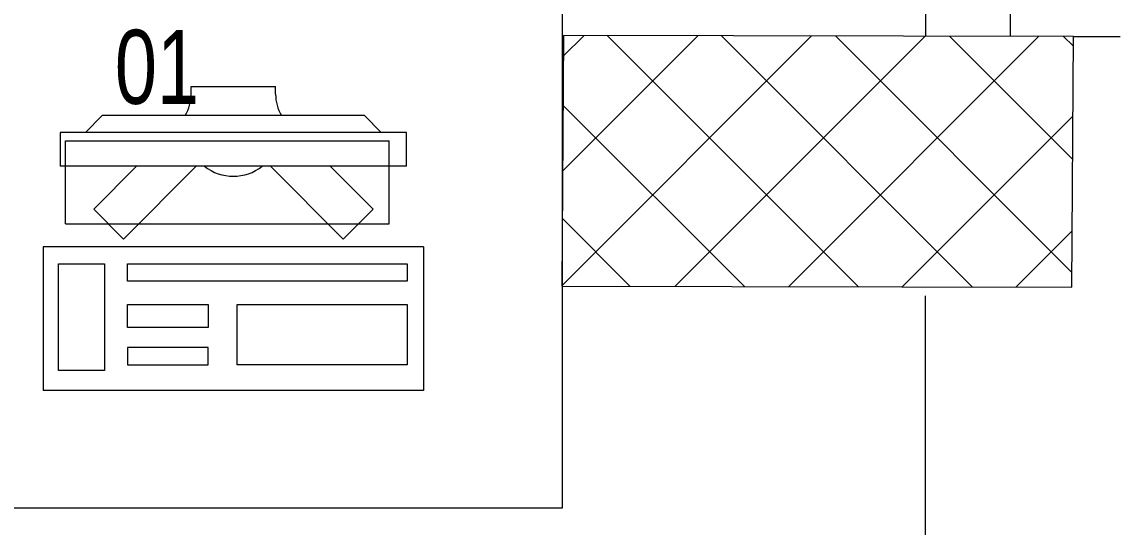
# Model space of a CAD drawing. Extents: x -234346 to 58427, y -132654 to -82394.
# Drawn here: x -98608 to -97309, y -109166 to -108569 of the extents above; entities that cross this region are included whole.
import ezdxf

# ---------------------------------------------------------------- set-up
doc = ezdxf.new("R2010")
doc.units = 0
doc.header["$LTSCALE"] = 8
doc.layers.get('0').update_dxf_attribs({"color": 9, "lineweight": 5})
for name, color, linetype, lineweight in [('72_EGR_EQP_TAG', 9, 'Continuous', 5), ('Aluminum', 9, 'Continuous', 5), ('C-HYDR-CTCH', 9, 'Continuous', 5), ('Hatch', 9, 'Continuous', 5), ('LOADING', 9, 'Continuous', 5), ('Structure', 9, 'Continuous', 5), ('Walls', 9, 'Continuous', 5)]:
    doc.layers.add(name, color=color, linetype=linetype, lineweight=lineweight)
doc.styles.add('X3G_ENTITY_257CFD', font='swisscl.ttf', dxfattribs={"height": 200})

# ---------------------------------------------------------------- blocks, each defined once
blk = doc.blocks.new('A$C47696aed')
at = {"layer": 'Hatch'}
h = blk.add_hatch(dxfattribs=at)
h.set_pattern_fill('ANSI37', color=256, scale=30)
h.paths.add_polyline_path([(50952.7, 21917.9), (50348.7, 21909.7), (50352.6, 21621.3), (50956.6, 21629.5)])
h.paths.add_polyline_path([(43791.9, 21910.1), (43208.4, 21904.7), (43188.5, 21613.3), (43772, 21618.7)])
h.paths.add_polyline_path([(29414.9, 21902.8), (28815.8, 21898.7), (28810.1, 21605.6), (29409.2, 21609.7)])
h.paths.add_polyline_path([(36600.2, 21904.9), (35999, 21897.4), (35990.7, 21611.8), (36591.9, 21619.3)])
h.paths.add_polyline_path([(22195.7, 21912), (21589.3, 21890.2), (21603.8, 21597.6), (22210.2, 21619.5)])
h.paths.add_polyline_path([(15459.1, 21901.7), (14237.2, 21925.6), (14230.7, 21629.5), (15452.7, 21605.5)])
h.paths.add_polyline_path([(15473.2, 14701.6), (14258.2, 14685.8), (14244.7, 14393.4), (15459.7, 14409.1)])
h.paths.add_polyline_path([(15447.1, 7508.4), (14244, 7492.4), (14238.3, 7199.4), (15441.4, 7215.3)])
h.paths.add_polyline_path([(15465.6, 309.7), (14269, 298.3), (14271.8, 3.8), (15468.5, 15.2)])
h.paths.add_polyline_path([(7830.6, 311.8), (7227.1, 308.1), (7237.7, 22.6), (7841.3, 26.3)])
h.paths.add_polyline_path([(7815.2, 7509.8), (7218.4, 7511.4), (7218.2, 7210.2), (7815.1, 7208.6)])
h.paths.add_polyline_path([(7825.1, 14699.4), (7205.8, 14700.6), (7195.2, 14397.6), (7814.5, 14396.4)])
h.paths.add_polyline_path([(7801.7, 21878.7), (7201.1, 21893.2), (7197.5, 21603.6), (7798.1, 21589.1)])
h.paths.add_polyline_path([(602.6, 21876.9), (0, 21899.6), (1.9, 21611.2), (604.5, 21588.5)])
h.paths.add_polyline_path([(610.4, 7498.6), (8.3, 7491.6), (11.7, 7200), (613.7, 7206.9)])
h.paths.add_polyline_path([(627.9, 303.9), (29.5, 302.9), (34.3, 2.3), (632.7, 3.3)])
h.paths.add_polyline_path([(22214.6, 317.2), (21608.9, 304.3), (21614.6, 3.1), (22220.3, 16)])
h.paths.add_polyline_path([(22208.1, 7509.7), (21613.7, 7492.1), (21615.8, 7195.5), (22210.2, 7213.1)])
h.paths.add_polyline_path([(22199.3, 14717.7), (21600.4, 14710), (21604.4, 14409.9), (22203.4, 14417.6)])
h.paths.add_polyline_path([(29399.7, 14702.4), (28797.7, 14707.1), (28802, 14415), (29403.9, 14410.3)])
h.paths.add_polyline_path([(29403.4, 7519.8), (28799.6, 7502.2), (28813, 7202.1), (29413.1, 7223.2)])
h.paths.add_polyline_path([(29419.5, 303.8), (28815.7, 310.4), (28813.3, 24.7), (29417.2, 18.1)])
h.paths.add_polyline_path([(36618, 314.2), (36020.7, 299.7), (36029.7, 0), (36627, 14.6)])
h.paths.add_polyline_path([(36610.7, 7502.6), (36009.5, 7504.5), (36010.6, 7207.3), (36611.9, 7205.4)])
h.paths.add_polyline_path([(36574.3, 14706.4), (35993.4, 14711.1), (36013.1, 14421.3), (36594, 14416.6)])
h.paths.add_polyline_path([(43777.6, 14705.7), (43180, 14719.4), (43182, 14427.5), (43779.6, 14413.8)])
h.paths.add_polyline_path([(43778.6, 7507.1), (43210.2, 7499.5), (43212, 7205.4), (43780.5, 7213)])
h.paths.add_polyline_path([(43815.7, 310), (43210.4, 307.3), (43211.8, 2.8), (43817, 5.4)])
h.paths.add_polyline_path([(50989.9, 309.5), (50401.9, 325.5), (50388.7, 18.3), (50976.7, 2.3)])
h.paths.add_polyline_path([(50974.1, 7508.9), (50370.9, 7510), (50368.9, 7213.4), (50972.2, 7212.3)])
at = {"layer": 'C-HYDR-CTCH', "color": 4, "flags": 128}
blk.add_lwpolyline([(50368.9, 7213.4), (50972.2, 7212.3), (50974.1, 7508.9), (50370.9, 7510), (50368.9, 7213.4)], dxfattribs=at)
blk = doc.blocks.new('GF21043-P')
for p, q in [((0.8, 0), (0.8, 0.75)), ((-0.8, 0), (0.8, 0))]:
    blk.add_line(p, q)
blk = doc.blocks.new('ITCWLS1-P')
at = {"layer": 'LOADING'}
for p, q in [((-0.17, 0.45), (-0.17, 0)), ((-0.17, 0.45), (0, 0.45)), ((0, 0.45), (0, 0)), ((-0.2651, 0.43, 0), (-0.3051, 0.43, 0)), ((-0.3051, 0.43, 0), (-0.3051, 0.02, 0)), ((-0.2651, 0.43, 0), (-0.2651, 0.02, 0)), ((-0.1496, 0.4305), (-0.1291, 0.4305)), ((-0.1291, 0.4305), (-0.1291, 0.4089)), ((-0.197, 0.4094), (-0.295, 0.4094)), ((-0.295, 0.0264), (-0.295, 0.4094)), ((-0.197, 0.0264), (-0.197, 0.4094)), ((-0.3251, 0.38, 0), (-0.3051, 0.4, 0)), ((-0.3251, 0.38, 0), (-0.3251, 0.07, 0)), ((-0.3503, 0.275), (-0.3596, 0.275)), ((-0.3596, 0.175), (-0.3596, 0.275)), ((-0.3503, 0.175), (-0.3596, 0.175)), ((-0.3251, 0.07, 0), (-0.3051, 0.05, 0)), ((-0.197, 0.0264), (-0.295, 0.0264)), ((-0.3051, 0.02, 0), (-0.2651, 0.02, 0)), ((-0.17, 0), (0, 0))]:
    blk.add_line(p, q, dxfattribs=at)
at = {"layer": 'LOADING', "extrusion": (2.48281e-10, 3.18408e-10, -1)}
for p, q in [((-0.2651, 0.3395), (-0.2144, 0.3902)), ((-0.1791, 0.3548), (-0.2144, 0.3902)), ((-0.2651, 0.2688), (-0.1791, 0.3548))]:
    blk.add_line(p, q, dxfattribs=at)
at = {"layer": 'LOADING', "extrusion": (2.48281e-10, -3.18408e-10, -1)}
for p, q in [((-0.2651, 0.1812), (-0.1791, 0.0952)), ((-0.2651, 0.1105), (-0.2144, 0.0598)), ((-0.1791, 0.0952), (-0.2144, 0.0598))]:
    blk.add_line(p, q, dxfattribs=at)
at = {"layer": 'LOADING'}
for points in [[(-0.1291, 0.4089), (-0.1291, 0.1), (-0.1496, 0.1), (-0.1496, 0.4305)], [(-0.1496, 0.1), (-0.1496, 0.1), (-0.1496, 0.1), (-0.1496, 0.1), (-0.1496, 0.1), (-0.1496, 0.1), (-0.1496, 0.1), (-0.1496, 0.1), (-0.1496, 0.1)], [(-0.1496, 0.1), (-0.1496, 0.1), (-0.1496, 0.1), (-0.1496, 0.1), (-0.1496, 0.1), (-0.1496, 0.1), (-0.1496, 0.1), (-0.1496, 0.1), (-0.1496, 0.1), (-0.1496, 0.1), (-0.1496, 0.1), (-0.1496, 0.1), (-0.1496, 0.1), (-0.1496, 0.1), (-0.1496, 0.1), (-0.1496, 0.1), (-0.1496, 0.1), (-0.1496, 0.1)], [(-0.1496, 0.1), (-0.1496, 0.1), (-0.1496, 0.1), (-0.1496, 0.1), (-0.1496, 0.1), (-0.1496, 0.1), (-0.1496, 0.1), (-0.1496, 0.1), (-0.1496, 0.1), (-0.1496, 0.1)], [(-0.1496, 0.1), (-0.1496, 0.1), (-0.1496, 0.1), (-0.1496, 0.1), (-0.1496, 0.1), (-0.1496, 0.1), (-0.1496, 0.1)], [(-0.1496, 0.1), (-0.1496, 0.1), (-0.1496, 0.1), (-0.1496, 0.1), (-0.1496, 0.1), (-0.1496, 0.1), (-0.1496, 0.1), (-0.1496, 0.1), (-0.1496, 0.1), (-0.1496, 0.1)], [(-0.1496, 0.1), (-0.1496, 0.1), (-0.1496, 0.1), (-0.1496, 0.1), (-0.1496, 0.1), (-0.1496, 0.1), (-0.1496, 0.1), (-0.1496, 0.1), (-0.1496, 0.1), (-0.1496, 0.1), (-0.1496, 0.1), (-0.1496, 0.1), (-0.1496, 0.1), (-0.1496, 0.1), (-0.1496, 0.1)], [(-0.1496, 0.1), (-0.1496, 0.1), (-0.1496, 0.1), (-0.1496, 0.1), (-0.1496, 0.1), (-0.1496, 0.1), (-0.1496, 0.1), (-0.1496, 0.1), (-0.1496, 0.1), (-0.1496, 0.1)], [(-0.1496, 0.1), (-0.1496, 0.1), (-0.1496, 0.1), (-0.1496, 0.1), (-0.1496, 0.1), (-0.1496, 0.1), (-0.1496, 0.1), (-0.1496, 0.1), (-0.1496, 0.1), (-0.1496, 0.1)], [(-0.1496, 0.1), (-0.1496, 0.1), (-0.1496, 0.1), (-0.1496, 0.1), (-0.1496, 0.1), (-0.1496, 0.1), (-0.1496, 0.1), (-0.1496, 0.1), (-0.1496, 0.1), (-0.1496, 0.1), (-0.1496, 0.1), (-0.1496, 0.1), (-0.1496, 0.1), (-0.1496, 0.1), (-0.1496, 0.1), (-0.1496, 0.1), (-0.1496, 0.1), (-0.1496, 0.1), (-0.1496, 0.1), (-0.1496, 0.1), (-0.1496, 0.1), (-0.1496, 0.1), (-0.1496, 0.1), (-0.1496, 0.1), (-0.1496, 0.1), (-0.1496, 0.1), (-0.1496, 0.1), (-0.1496, 0.1), (-0.1496, 0.1), (-0.1496, 0.1), (-0.1496, 0.1), (-0.1496, 0.1), (-0.1496, 0.1), (-0.1496, 0.1), (-0.1496, 0.1), (-0.1496, 0.1), (-0.1496, 0.1), (-0.1496, 0.1), (-0.1496, 0.1), (-0.1496, 0.1), (-0.1496, 0.1), (-0.1496, 0.1), (-0.1496, 0.1), (-0.1496, 0.1), (-0.1496, 0.1), (-0.1496, 0.1), (-0.1496, 0.1), (-0.1496, 0.1), (-0.1496, 0.1), (-0.1496, 0.1), (-0.1496, 0.1), (-0.1496, 0.1), (-0.1496, 0.1), (-0.1496, 0.1)], [(-0.1496, 0.1), (-0.1496, 0.1), (-0.1496, 0.1), (-0.1496, 0.1), (-0.1496, 0.1), (-0.1496, 0.1), (-0.1496, 0.1), (-0.1496, 0.1), (-0.1496, 0.1), (-0.1496, 0.1), (-0.1496, 0.1), (-0.1496, 0.1), (-0.1496, 0.1), (-0.1496, 0.1), (-0.1496, 0.1), (-0.1496, 0.1), (-0.1496, 0.1), (-0.1496, 0.1), (-0.1496, 0.1), (-0.1496, 0.1), (-0.1496, 0.1), (-0.1496, 0.1), (-0.1496, 0.1), (-0.1496, 0.1), (-0.1496, 0.1), (-0.1496, 0.1), (-0.1496, 0.1), (-0.1496, 0.1), (-0.1496, 0.1), (-0.1496, 0.1), (-0.1496, 0.1), (-0.1496, 0.1), (-0.1496, 0.1), (-0.1496, 0.1), (-0.1496, 0.1), (-0.1496, 0.1), (-0.1496, 0.1), (-0.1496, 0.1), (-0.1496, 0.1), (-0.1496, 0.1), (-0.1496, 0.1), (-0.1496, 0.1), (-0.1496, 0.1), (-0.1496, 0.1), (-0.1496, 0.1), (-0.1496, 0.1), (-0.1496, 0.1), (-0.1496, 0.1), (-0.1496, 0.1), (-0.1496, 0.1), (-0.1496, 0.1), (-0.1496, 0.1), (-0.1496, 0.1), (-0.1496, 0.1), (-0.1496, 0.1), (-0.1496, 0.1), (-0.1496, 0.1), (-0.1496, 0.1), (-0.1496, 0.1), (-0.1496, 0.1), (-0.1496, 0.1), (-0.1496, 0.1), (-0.1496, 0.1), (-0.1496, 0.1), (-0.1496, 0.1), (-0.1496, 0.1), (-0.1496, 0.1), (-0.1496, 0.1), (-0.1496, 0.1), (-0.1496, 0.1), (-0.1496, 0.1), (-0.1496, 0.1), (-0.1496, 0.1), (-0.1496, 0.1), (-0.1496, 0.1), (-0.1496, 0.1), (-0.1496, 0.1), (-0.1496, 0.1), (-0.1496, 0.1), (-0.1496, 0.1), (-0.1496, 0.1), (-0.1496, 0.1), (-0.1496, 0.1), (-0.1496, 0.1), (-0.1496, 0.1), (-0.1496, 0.1), (-0.1496, 0.1), (-0.1496, 0.1), (-0.1496, 0.1)], [(-0.1496, 0.1), (-0.1496, 0.1), (-0.1496, 0.1), (-0.1496, 0.1), (-0.1496, 0.1), (-0.1496, 0.1), (-0.1496, 0.1), (-0.1496, 0.1), (-0.1496, 0.1), (-0.1496, 0.1), (-0.1496, 0.1), (-0.1496, 0.1)], [(-0.1496, 0.1), (-0.1496, 0.1), (-0.1496, 0.1), (-0.1496, 0.1), (-0.1496, 0.1), (-0.1496, 0.1), (-0.1496, 0.1)], [(-0.1496, 0.1), (-0.1496, 0.1), (-0.1496, 0.1), (-0.1496, 0.1), (-0.1496, 0.1), (-0.1496, 0.1), (-0.1496, 0.1), (-0.1496, 0.1), (-0.1496, 0.1), (-0.1496, 0.1), (-0.1496, 0.1), (-0.1496, 0.1), (-0.1496, 0.1), (-0.1496, 0.1), (-0.1496, 0.1), (-0.1496, 0.1), (-0.1496, 0.1)], [(-0.1496, 0.1), (-0.1496, 0.1), (-0.1496, 0.1), (-0.1496, 0.1), (-0.1496, 0.1), (-0.1496, 0.1), (-0.1496, 0.1), (-0.1496, 0.1), (-0.1496, 0.1), (-0.1496, 0.1), (-0.1496, 0.1), (-0.1496, 0.1), (-0.1496, 0.1), (-0.1496, 0.1), (-0.1496, 0.1), (-0.1496, 0.1), (-0.1496, 0.1), (-0.1496, 0.1), (-0.1496, 0.1), (-0.1496, 0.1), (-0.1496, 0.1), (-0.1496, 0.1), (-0.1496, 0.1), (-0.1496, 0.1), (-0.1496, 0.1), (-0.1496, 0.1), (-0.1496, 0.1), (-0.1496, 0.1), (-0.1496, 0.1), (-0.1496, 0.1), (-0.1496, 0.1), (-0.1496, 0.1), (-0.1496, 0.1), (-0.1496, 0.1), (-0.1496, 0.1), (-0.1496, 0.1), (-0.1496, 0.1), (-0.1496, 0.1), (-0.1496, 0.1), (-0.1496, 0.1), (-0.1496, 0.1), (-0.1496, 0.1), (-0.1496, 0.1), (-0.1496, 0.1), (-0.1496, 0.1), (-0.1496, 0.1), (-0.1496, 0.1), (-0.1496, 0.1), (-0.1496, 0.1), (-0.1496, 0.1), (-0.1496, 0.1), (-0.1496, 0.1), (-0.1496, 0.1), (-0.1496, 0.1), (-0.1496, 0.1), (-0.1496, 0.1), (-0.1496, 0.1), (-0.1496, 0.1), (-0.1496, 0.1), (-0.1496, 0.1), (-0.1496, 0.1), (-0.1496, 0.1), (-0.1496, 0.1), (-0.1496, 0.1), (-0.1496, 0.1), (-0.1496, 0.1), (-0.1496, 0.1), (-0.1496, 0.1), (-0.1496, 0.1), (-0.1496, 0.1), (-0.1496, 0.1), (-0.1496, 0.1), (-0.1496, 0.1), (-0.1496, 0.1), (-0.1496, 0.1), (-0.1496, 0.1), (-0.1496, 0.1), (-0.1496, 0.1), (-0.1496, 0.1), (-0.1496, 0.1), (-0.1496, 0.1), (-0.1496, 0.1), (-0.1496, 0.1), (-0.1496, 0.1), (-0.1496, 0.1), (-0.1496, 0.1), (-0.1496, 0.1), (-0.1496, 0.1), (-0.1496, 0.1), (-0.1496, 0.1), (-0.1496, 0.1), (-0.1496, 0.1), (-0.1496, 0.1), (-0.1496, 0.1), (-0.1496, 0.1), (-0.1496, 0.1), (-0.1496, 0.1), (-0.1496, 0.1), (-0.1496, 0.1), (-0.1496, 0.1), (-0.1496, 0.1), (-0.1496, 0.1), (-0.1496, 0.1), (-0.1496, 0.1), (-0.1496, 0.1), (-0.1496, 0.1), (-0.1496, 0.1), (-0.1496, 0.1), (-0.1496, 0.1), (-0.1496, 0.1), (-0.1496, 0.1)], [(-0.1496, 0.1), (-0.1496, 0.1), (-0.1496, 0.1), (-0.1496, 0.1), (-0.1496, 0.1), (-0.1496, 0.1), (-0.1496, 0.1), (-0.1496, 0.1)]]:
    blk.add_lwpolyline(points, dxfattribs=at)
for points in [[(-0.1019, 0.4305), (-0.0304, 0.4305), (-0.0304, 0.2294), (-0.1019, 0.2294)], [(-0.1019, 0.1954), (-0.0747, 0.1954), (-0.0747, 0.1), (-0.1019, 0.1)], [(-0.0304, 0.1954), (-0.0508, 0.1954), (-0.0508, 0.1), (-0.0304, 0.1)], [(-0.1496, 0.1), (-0.1496, 0.1), (-0.1496, 0.1), (-0.1496, 0.1), (-0.1496, 0.1), (-0.1496, 0.1), (-0.1496, 0.1), (-0.1496, 0.1), (-0.1496, 0.1), (-0.1496, 0.1), (-0.1496, 0.1), (-0.1496, 0.1), (-0.1496, 0.1), (-0.1496, 0.1), (-0.1496, 0.1), (-0.1496, 0.1), (-0.1496, 0.1), (-0.1496, 0.1), (-0.1496, 0.1), (-0.1496, 0.1), (-0.1496, 0.1), (-0.1496, 0.1), (-0.1496, 0.1), (-0.1496, 0.1), (-0.1496, 0.1), (-0.1496, 0.1), (-0.1496, 0.1), (-0.1496, 0.1), (-0.1496, 0.1), (-0.1496, 0.1), (-0.1496, 0.1), (-0.1496, 0.1), (-0.1496, 0.1), (-0.1496, 0.1), (-0.1496, 0.1), (-0.1496, 0.1), (-0.1496, 0.1), (-0.1496, 0.1), (-0.1496, 0.1), (-0.1496, 0.1), (-0.1496, 0.1), (-0.1496, 0.1), (-0.1496, 0.1), (-0.1496, 0.1), (-0.1496, 0.1), (-0.1496, 0.1), (-0.1496, 0.1), (-0.1496, 0.1), (-0.1496, 0.1), (-0.1496, 0.1), (-0.1496, 0.1), (-0.1496, 0.1), (-0.1496, 0.1), (-0.1496, 0.1), (-0.1496, 0.1), (-0.1496, 0.1), (-0.1496, 0.1), (-0.1496, 0.1), (-0.1496, 0.1), (-0.1496, 0.1), (-0.1496, 0.1), (-0.1496, 0.1), (-0.1496, 0.1), (-0.1496, 0.1), (-0.1496, 0.1), (-0.1496, 0.1), (-0.1496, 0.1), (-0.1496, 0.1), (-0.1496, 0.1), (-0.1496, 0.1), (-0.1496, 0.1), (-0.1496, 0.1), (-0.1496, 0.1), (-0.1496, 0.1), (-0.1496, 0.1), (-0.1496, 0.1), (-0.1496, 0.1), (-0.1496, 0.1), (-0.1496, 0.1), (-0.1496, 0.1), (-0.1496, 0.1), (-0.1496, 0.1), (-0.1496, 0.1), (-0.1496, 0.1), (-0.1496, 0.1), (-0.1496, 0.1), (-0.1496, 0.1), (-0.1496, 0.1), (-0.1496, 0.1), (-0.1496, 0.1), (-0.1496, 0.1), (-0.1496, 0.1), (-0.1496, 0.1), (-0.1496, 0.1), (-0.1496, 0.1), (-0.1496, 0.1), (-0.1496, 0.1), (-0.1496, 0.1), (-0.1496, 0.1), (-0.1496, 0.1), (-0.1496, 0.1), (-0.1496, 0.1), (-0.1496, 0.1), (-0.1496, 0.1), (-0.1496, 0.1), (-0.1496, 0.1), (-0.1496, 0.1), (-0.1496, 0.1), (-0.1496, 0.1), (-0.1496, 0.1), (-0.1496, 0.1), (-0.1496, 0.1), (-0.1496, 0.1), (-0.1496, 0.1), (-0.1496, 0.1), (-0.1496, 0.1), (-0.1496, 0.1), (-0.1496, 0.1), (-0.1496, 0.1), (-0.1496, 0.1), (-0.1496, 0.1), (-0.1496, 0.1), (-0.1496, 0.1), (-0.1496, 0.1), (-0.1496, 0.1), (-0.1496, 0.1), (-0.1496, 0.1), (-0.1496, 0.1), (-0.1496, 0.1), (-0.1496, 0.1), (-0.1496, 0.1), (-0.1496, 0.1), (-0.1496, 0.1), (-0.1496, 0.1), (-0.1496, 0.1), (-0.1496, 0.1), (-0.1496, 0.1), (-0.1496, 0.1), (-0.1496, 0.1), (-0.1496, 0.1), (-0.1496, 0.1), (-0.1496, 0.1), (-0.1496, 0.1), (-0.1496, 0.1), (-0.1496, 0.1), (-0.1496, 0.1), (-0.1496, 0.1), (-0.1496, 0.1), (-0.1496, 0.1), (-0.1496, 0.1), (-0.1496, 0.1), (-0.1496, 0.1), (-0.1496, 0.1), (-0.1496, 0.1), (-0.1496, 0.1), (-0.1496, 0.1), (-0.1496, 0.1), (-0.1496, 0.1), (-0.1496, 0.1), (-0.1496, 0.1), (-0.1496, 0.1), (-0.1496, 0.1), (-0.1496, 0.1), (-0.1496, 0.1), (-0.1496, 0.1), (-0.1496, 0.1), (-0.1496, 0.1), (-0.1496, 0.1), (-0.1496, 0.1), (-0.1496, 0.1), (-0.1496, 0.1), (-0.1496, 0.1), (-0.1496, 0.1), (-0.1496, 0.1), (-0.1496, 0.1), (-0.1496, 0.1), (-0.1496, 0.1), (-0.1496, 0.1), (-0.1496, 0.1), (-0.1496, 0.1), (-0.1496, 0.1), (-0.1496, 0.1), (-0.1496, 0.1), (-0.1496, 0.1), (-0.1496, 0.1), (-0.1496, 0.1), (-0.1496, 0.1), (-0.1496, 0.1), (-0.1496, 0.1), (-0.1496, 0.1), (-0.1496, 0.1), (-0.1496, 0.1), (-0.1496, 0.1), (-0.1496, 0.1), (-0.1496, 0.1), (-0.1496, 0.1), (-0.1496, 0.1), (-0.1496, 0.1), (-0.1496, 0.1), (-0.1496, 0.1), (-0.1496, 0.1), (-0.1496, 0.1), (-0.1496, 0.1), (-0.1496, 0.1), (-0.1496, 0.1), (-0.1496, 0.1), (-0.1496, 0.1), (-0.1496, 0.1), (-0.1496, 0.1), (-0.1496, 0.1), (-0.1496, 0.1), (-0.1496, 0.1), (-0.1496, 0.1), (-0.1496, 0.1), (-0.1496, 0.1), (-0.1496, 0.1), (-0.1496, 0.1), (-0.1496, 0.1), (-0.1496, 0.1), (-0.1496, 0.1), (-0.1496, 0.1), (-0.1496, 0.1), (-0.1496, 0.1), (-0.1496, 0.1), (-0.1496, 0.1), (-0.1496, 0.1), (-0.1496, 0.1), (-0.1496, 0.1), (-0.1496, 0.1), (-0.1496, 0.1), (-0.1496, 0.1), (-0.1496, 0.1), (-0.1496, 0.1), (-0.1496, 0.1), (-0.1496, 0.1), (-0.1496, 0.1), (-0.1496, 0.1), (-0.1496, 0.1), (-0.1496, 0.1), (-0.1496, 0.1), (-0.1496, 0.1), (-0.1496, 0.1), (-0.1496, 0.1), (-0.1496, 0.1), (-0.1496, 0.1), (-0.1496, 0.1), (-0.1496, 0.1), (-0.1496, 0.1), (-0.1496, 0.1), (-0.1496, 0.1), (-0.1496, 0.1), (-0.1496, 0.1), (-0.1496, 0.1), (-0.1496, 0.1), (-0.1496, 0.1), (-0.1496, 0.1), (-0.1496, 0.1), (-0.1496, 0.1), (-0.1496, 0.1), (-0.1496, 0.1), (-0.1496, 0.1), (-0.1496, 0.1), (-0.1496, 0.1), (-0.1496, 0.1), (-0.1496, 0.1), (-0.1496, 0.1), (-0.1496, 0.1), (-0.1496, 0.1), (-0.1496, 0.1), (-0.1496, 0.1), (-0.1496, 0.1), (-0.1496, 0.1), (-0.1496, 0.1), (-0.1496, 0.1), (-0.1496, 0.1), (-0.1496, 0.1), (-0.1496, 0.1)], [(-0.1496, 0.1), (-0.1496, 0.1), (-0.1496, 0.1), (-0.1496, 0.1), (-0.1496, 0.1), (-0.1496, 0.1), (-0.1496, 0.1), (-0.1496, 0.1), (-0.1496, 0.1), (-0.1496, 0.1), (-0.1496, 0.1), (-0.1496, 0.1), (-0.1496, 0.1), (-0.1496, 0.1), (-0.1496, 0.1), (-0.1496, 0.1), (-0.1496, 0.1), (-0.1496, 0.1), (-0.1496, 0.1), (-0.1496, 0.1), (-0.1496, 0.1), (-0.1496, 0.1), (-0.1496, 0.1), (-0.1496, 0.1), (-0.1496, 0.1), (-0.1496, 0.1), (-0.1496, 0.1), (-0.1496, 0.1), (-0.1496, 0.1), (-0.1496, 0.1), (-0.1496, 0.1), (-0.1496, 0.1), (-0.1496, 0.1), (-0.1496, 0.1), (-0.1496, 0.1), (-0.1496, 0.1), (-0.1496, 0.1), (-0.1496, 0.1), (-0.1496, 0.1), (-0.1496, 0.1), (-0.1496, 0.1), (-0.1496, 0.1), (-0.1496, 0.1), (-0.1496, 0.1), (-0.1496, 0.1), (-0.1496, 0.1), (-0.1496, 0.1), (-0.1496, 0.1), (-0.1496, 0.1), (-0.1496, 0.1), (-0.1496, 0.1), (-0.1496, 0.1), (-0.1496, 0.1), (-0.1496, 0.1), (-0.1496, 0.1), (-0.1496, 0.1), (-0.1496, 0.1), (-0.1496, 0.1), (-0.1496, 0.1), (-0.1496, 0.1), (-0.1496, 0.1), (-0.1496, 0.1), (-0.1496, 0.1), (-0.1496, 0.1), (-0.1496, 0.1), (-0.1496, 0.1), (-0.1496, 0.1), (-0.1496, 0.1), (-0.1496, 0.1), (-0.1496, 0.1), (-0.1496, 0.1), (-0.1496, 0.1), (-0.1496, 0.1), (-0.1496, 0.1), (-0.1496, 0.1), (-0.1496, 0.1), (-0.1496, 0.1), (-0.1496, 0.1), (-0.1496, 0.1), (-0.1496, 0.1), (-0.1496, 0.1), (-0.1496, 0.1), (-0.1496, 0.1), (-0.1496, 0.1), (-0.1496, 0.1), (-0.1496, 0.1), (-0.1496, 0.1), (-0.1496, 0.1), (-0.1496, 0.1), (-0.1496, 0.1), (-0.1496, 0.1), (-0.1496, 0.1), (-0.1496, 0.1), (-0.1496, 0.1), (-0.1496, 0.1), (-0.1496, 0.1), (-0.1496, 0.1), (-0.1496, 0.1), (-0.1496, 0.1), (-0.1496, 0.1), (-0.1496, 0.1), (-0.1496, 0.1), (-0.1496, 0.1), (-0.1496, 0.1), (-0.1496, 0.1), (-0.1496, 0.1), (-0.1496, 0.1), (-0.1496, 0.1), (-0.1496, 0.1), (-0.1496, 0.1), (-0.1496, 0.1), (-0.1496, 0.1), (-0.1496, 0.1), (-0.1496, 0.1), (-0.1496, 0.1), (-0.1496, 0.1), (-0.1496, 0.1), (-0.1496, 0.1), (-0.1496, 0.1), (-0.1496, 0.1), (-0.1496, 0.1), (-0.1496, 0.1), (-0.1496, 0.1), (-0.1496, 0.1), (-0.1496, 0.1), (-0.1496, 0.1), (-0.1496, 0.1), (-0.1496, 0.1), (-0.1496, 0.1), (-0.1496, 0.1), (-0.1496, 0.1), (-0.1496, 0.1), (-0.1496, 0.1), (-0.1496, 0.1), (-0.1496, 0.1), (-0.1496, 0.1), (-0.1496, 0.1), (-0.1496, 0.1), (-0.1496, 0.1), (-0.1496, 0.1), (-0.1496, 0.1), (-0.1496, 0.1), (-0.1496, 0.1), (-0.1496, 0.1), (-0.1496, 0.1), (-0.1496, 0.1), (-0.1496, 0.1), (-0.1496, 0.1), (-0.1496, 0.1), (-0.1496, 0.1), (-0.1496, 0.1), (-0.1496, 0.1), (-0.1496, 0.1), (-0.1496, 0.1), (-0.1496, 0.1), (-0.1496, 0.1), (-0.1496, 0.1), (-0.1496, 0.1), (-0.1496, 0.1), (-0.1496, 0.1), (-0.1496, 0.1), (-0.1496, 0.1), (-0.1496, 0.1), (-0.1496, 0.1), (-0.1496, 0.1), (-0.1496, 0.1), (-0.1496, 0.1), (-0.1496, 0.1), (-0.1496, 0.1), (-0.1496, 0.1), (-0.1496, 0.1), (-0.1496, 0.1), (-0.1496, 0.1), (-0.1496, 0.1), (-0.1496, 0.1), (-0.1496, 0.1), (-0.1496, 0.1), (-0.1496, 0.1), (-0.1496, 0.1), (-0.1496, 0.1), (-0.1496, 0.1), (-0.1496, 0.1), (-0.1496, 0.1), (-0.1496, 0.1), (-0.1496, 0.1), (-0.1496, 0.1), (-0.1496, 0.1), (-0.1496, 0.1), (-0.1496, 0.1), (-0.1496, 0.1), (-0.1496, 0.1), (-0.1496, 0.1), (-0.1496, 0.1), (-0.1496, 0.1), (-0.1496, 0.1), (-0.1496, 0.1), (-0.1496, 0.1), (-0.1496, 0.1), (-0.1496, 0.1), (-0.1496, 0.1), (-0.1496, 0.1), (-0.1496, 0.1), (-0.1496, 0.1), (-0.1496, 0.1), (-0.1496, 0.1), (-0.1496, 0.1), (-0.1496, 0.1), (-0.1496, 0.1), (-0.1496, 0.1), (-0.1496, 0.1), (-0.1496, 0.1), (-0.1496, 0.1), (-0.1496, 0.1), (-0.1496, 0.1)], [(-0.1496, 0.1), (-0.1496, 0.1), (-0.1496, 0.1), (-0.1496, 0.1), (-0.1496, 0.1), (-0.1496, 0.1), (-0.1496, 0.1), (-0.1496, 0.1), (-0.1496, 0.1), (-0.1496, 0.1), (-0.1496, 0.1), (-0.1496, 0.1), (-0.1496, 0.1), (-0.1496, 0.1), (-0.1496, 0.1), (-0.1496, 0.1), (-0.1496, 0.1), (-0.1496, 0.1), (-0.1496, 0.1), (-0.1496, 0.1), (-0.1496, 0.1), (-0.1496, 0.1), (-0.1496, 0.1), (-0.1496, 0.1), (-0.1496, 0.1), (-0.1496, 0.1), (-0.1496, 0.1), (-0.1496, 0.1), (-0.1496, 0.1), (-0.1496, 0.1), (-0.1496, 0.1), (-0.1496, 0.1), (-0.1496, 0.1), (-0.1496, 0.1), (-0.1496, 0.1), (-0.1496, 0.1), (-0.1496, 0.1), (-0.1496, 0.1), (-0.1496, 0.1), (-0.1496, 0.1), (-0.1496, 0.1), (-0.1496, 0.1), (-0.1496, 0.1), (-0.1496, 0.1), (-0.1496, 0.1), (-0.1496, 0.1), (-0.1496, 0.1), (-0.1496, 0.1), (-0.1496, 0.1), (-0.1496, 0.1), (-0.1496, 0.1), (-0.1496, 0.1), (-0.1496, 0.1), (-0.1496, 0.1), (-0.1496, 0.1), (-0.1496, 0.1), (-0.1496, 0.1), (-0.1496, 0.1), (-0.1496, 0.1), (-0.1496, 0.1), (-0.1496, 0.1), (-0.1496, 0.1), (-0.1496, 0.1), (-0.1496, 0.1), (-0.1496, 0.1), (-0.1496, 0.1), (-0.1496, 0.1), (-0.1496, 0.1), (-0.1496, 0.1), (-0.1496, 0.1), (-0.1496, 0.1), (-0.1496, 0.1), (-0.1496, 0.1), (-0.1496, 0.1), (-0.1496, 0.1), (-0.1496, 0.1), (-0.1496, 0.1), (-0.1496, 0.1), (-0.1496, 0.1), (-0.1496, 0.1), (-0.1496, 0.1), (-0.1496, 0.1), (-0.1496, 0.1), (-0.1496, 0.1), (-0.1496, 0.1), (-0.1496, 0.1), (-0.1496, 0.1), (-0.1496, 0.1), (-0.1496, 0.1), (-0.1496, 0.1), (-0.1496, 0.1), (-0.1496, 0.1), (-0.1496, 0.1), (-0.1496, 0.1), (-0.1496, 0.1), (-0.1496, 0.1), (-0.1496, 0.1), (-0.1496, 0.1), (-0.1496, 0.1), (-0.1496, 0.1), (-0.1496, 0.1), (-0.1496, 0.1), (-0.1496, 0.1), (-0.1496, 0.1), (-0.1496, 0.1), (-0.1496, 0.1), (-0.1496, 0.1), (-0.1496, 0.1), (-0.1496, 0.1), (-0.1496, 0.1), (-0.1496, 0.1), (-0.1496, 0.1), (-0.1496, 0.1), (-0.1496, 0.1), (-0.1496, 0.1), (-0.1496, 0.1), (-0.1496, 0.1), (-0.1496, 0.1), (-0.1496, 0.1), (-0.1496, 0.1), (-0.1496, 0.1), (-0.1496, 0.1), (-0.1496, 0.1), (-0.1496, 0.1), (-0.1496, 0.1), (-0.1496, 0.1), (-0.1496, 0.1), (-0.1496, 0.1), (-0.1496, 0.1), (-0.1496, 0.1), (-0.1496, 0.1), (-0.1496, 0.1), (-0.1496, 0.1), (-0.1496, 0.1), (-0.1496, 0.1), (-0.1496, 0.1), (-0.1496, 0.1), (-0.1496, 0.1), (-0.1496, 0.1), (-0.1496, 0.1), (-0.1496, 0.1), (-0.1496, 0.1), (-0.1496, 0.1), (-0.1496, 0.1), (-0.1496, 0.1), (-0.1496, 0.1), (-0.1496, 0.1), (-0.1496, 0.1), (-0.1496, 0.1), (-0.1496, 0.1), (-0.1496, 0.1), (-0.1496, 0.1), (-0.1496, 0.1), (-0.1496, 0.1), (-0.1496, 0.1), (-0.1496, 0.1), (-0.1496, 0.1), (-0.1496, 0.1), (-0.1496, 0.1), (-0.1496, 0.1), (-0.1496, 0.1), (-0.1496, 0.1), (-0.1496, 0.1), (-0.1496, 0.1), (-0.1496, 0.1), (-0.1496, 0.1), (-0.1496, 0.1), (-0.1496, 0.1), (-0.1496, 0.1), (-0.1496, 0.1), (-0.1496, 0.1), (-0.1496, 0.1), (-0.1496, 0.1), (-0.1496, 0.1), (-0.1496, 0.1), (-0.1496, 0.1), (-0.1496, 0.1), (-0.1496, 0.1), (-0.1496, 0.1), (-0.1496, 0.1), (-0.1496, 0.1), (-0.1496, 0.1), (-0.1496, 0.1), (-0.1496, 0.1), (-0.1496, 0.1), (-0.1496, 0.1), (-0.1496, 0.1), (-0.1496, 0.1), (-0.1496, 0.1), (-0.1496, 0.1), (-0.1496, 0.1), (-0.1496, 0.1), (-0.1496, 0.1), (-0.1496, 0.1), (-0.1496, 0.1), (-0.1496, 0.1), (-0.1496, 0.1), (-0.1496, 0.1), (-0.1496, 0.1), (-0.1496, 0.1), (-0.1496, 0.1), (-0.1496, 0.1), (-0.1496, 0.1), (-0.1496, 0.1), (-0.1496, 0.1), (-0.1496, 0.1), (-0.1496, 0.1), (-0.1496, 0.1), (-0.1496, 0.1), (-0.1496, 0.1), (-0.1496, 0.1), (-0.1496, 0.1), (-0.1496, 0.1), (-0.1496, 0.1), (-0.1496, 0.1), (-0.1496, 0.1), (-0.1496, 0.1), (-0.1496, 0.1), (-0.1496, 0.1)], [(-0.1496, 0.0727), (-0.0236, 0.0727), (-0.0236, 0.0182), (-0.1496, 0.0182)]]:
    blk.add_lwpolyline(points, close=True, dxfattribs=at)
for centre, radius, start, end in [((-0.3503, 0.325), 0.05, 270, 300.3093), ((-0.3089, 0.225), 0.0556, 321.9431, 38.0569), ((-0.3503, 0.125), 0.05, 59.6907, 90)]:
    blk.add_arc(centre, radius, start, end, dxfattribs=at)
blk = doc.blocks.new('GF1')
at = {"layer": 'Aluminum', "color": 9}
for p, q in [((-97539.4, -107086), (-97539.4, -108586)), ((-97439.4, -107086), (-97439.4, -108586))]:
    blk.add_line(p, q, dxfattribs=at)
at = {"layer": 'Walls', "color": 9}
for p, q in [((-97364.6, -108586, 0), (-97309.4, -108586)), ((-97539.4, -109842.6), (-97539.4, -108892.6))]:
    blk.add_line(p, q, dxfattribs=at)
at = {"layer": 'LOADING', "color": 9, "extrusion": (-2.24019e-05, -2.34045e-18, 1), "xscale": 1000, "yscale": 1000, "zscale": 1000, "rotation": 359.9999999999999}
blk.add_blockref('GF21043-P', (-98769, -109143.3, 2.2), dxfattribs=at)
at = {"layer": 'LOADING', "color": 9, "extrusion": (1.94017e-16, -8.01373e-06, 1), "xscale": 1000.000000000008, "yscale": 1000.000000000008, "zscale": 1000.000000000008, "rotation": 270.0000000064647}
blk.add_blockref('ITCWLS1-P', (-98583.2, -109004.7, 0.9), dxfattribs=at)
at = {"layer": 'Structure', "color": 9}
blk.add_blockref('A$C47696aed', (-148338.7, -116094.9, 0), dxfattribs=at)
at = {"layer": '72_EGR_EQP_TAG', "color": 9, "insert": (-98448.5, -108578.3, 0), "char_height": 87.47, "attachment_point": 2, "style": 'X3G_ENTITY_257CFD'}
blk.add_mtext('01', dxfattribs=at)

msp = doc.modelspace()

# ---------------------------------------------------------------- block references
at = {"layer": '72_EGR_EQP_TAG'}
msp.add_blockref('GF1', (0, 0), dxfattribs=at)

doc.saveas('drawing.dxf')
